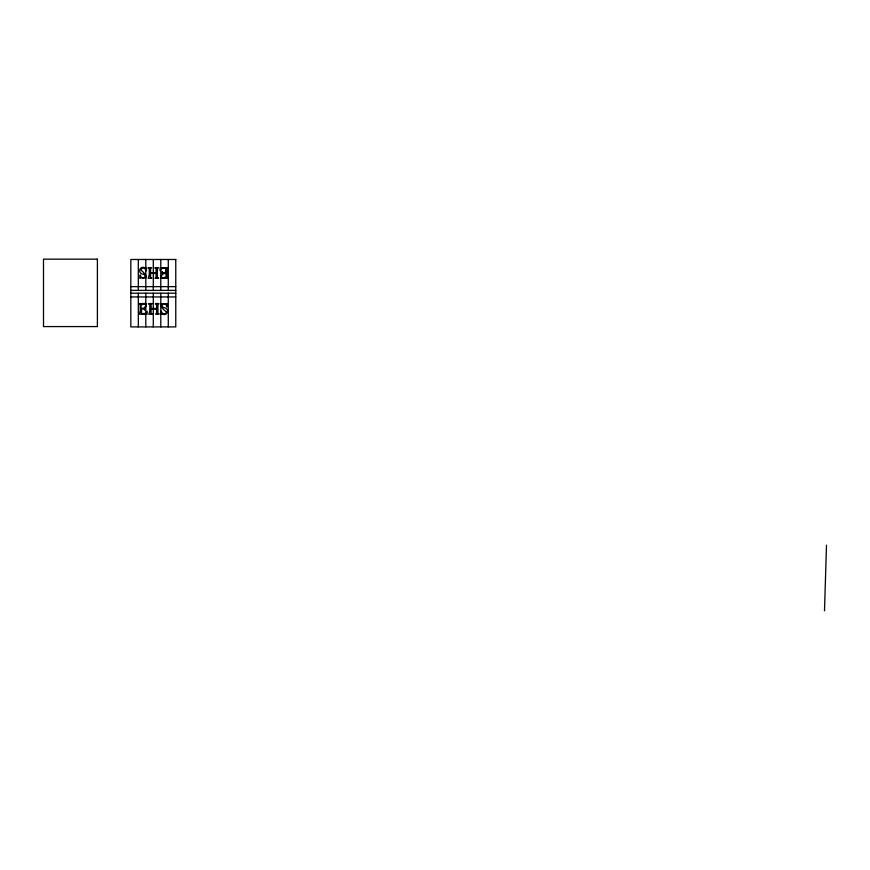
<?xml version="1.0" encoding="UTF-8"?>
<svg xmlns="http://www.w3.org/2000/svg" width="870" height="870" viewBox="0 0 870 870"><rect width="100%" height="100%" fill="white"/><g stroke="black" fill="none" stroke-linecap="round" stroke-linejoin="round"><path stroke-width="1.3" d="M824.499 610.838L826.5 545.207M130.826 286.643L175.773 286.643M130.826 290.384L175.773 290.384M130.826 293.19L175.773 293.19M130.826 296.942L175.773 296.942M168.28 259.477L168.28 290.384M168.28 293.19L168.28 326.902M160.787 259.477L160.787 290.384M160.787 293.19L160.787 326.902M153.294 259.477L153.294 290.384M153.294 293.19L153.294 326.902M145.801 259.477L145.801 290.384M145.801 293.19L145.801 326.902M138.319 259.477L138.319 290.384M138.319 293.19L138.319 326.902M140.222 311.841L139.156 314.211L147.084 314.211L147.171 311.242L145.388 313.461L141.505 313.646L141.549 308.981L143.931 309.024L145.007 310.275L145.007 307.077L144.333 307.077L144.442 308.382L141.549 308.371C138.787 304.163 145.997 302.129 146.117 306.229L146.541 303.565L139.156 303.565L139.156 304.239L140.266 304.174L140.222 311.841M149.77 311.841L148.705 314.211L152.163 314.211L152.163 313.537L151.054 313.602L151.097 309.133L156.6 309.067L156.567 312.928L155.534 314.211L158.992 314.211L158.992 313.537L157.883 313.602L157.959 304.859L158.992 303.565L155.534 303.565L155.534 304.239L156.643 304.174L156.6 308.458L151.097 308.458L151.13 304.859L152.163 303.565L148.705 303.565L148.705 304.239L149.814 304.174L149.77 311.841M149.249 275.921L148.183 278.291L151.641 278.291L151.641 277.628L150.532 277.682L150.586 273.408L156.078 273.408L156.045 276.997L155.023 278.291L158.47 278.291L158.47 277.628L157.361 277.682L157.448 268.939L158.47 267.666L155.023 267.666L155.023 268.341L156.121 268.275L156.078 272.734L150.586 272.799L150.608 268.939L151.641 267.666L148.183 267.666L148.183 268.341L149.292 268.275L149.249 275.921M166.996 268.939L166.909 277.682L168.019 277.628L168.019 278.291L160.635 278.291L161.07 275.638C161.178 279.716 168.388 277.693 165.626 273.495L162.744 273.484L162.842 274.789L162.168 274.789L162.168 271.603L163.245 272.843L165.626 272.886L165.67 268.232L161.787 268.417L160.004 270.624L160.102 267.666L168.019 267.666L166.996 268.939M140.679 269.537C143.485 272.734 152.163 279.803 140.635 277.758L139.907 278.411L139.907 275.072L140.461 275.072C140.059 279.727 148.074 277.443 143.952 274.376C136.546 273.865 139.809 264.339 145.638 268.199L146.356 267.547L146.454 270.777L145.856 270.777C146.062 268.069 141.516 266.916 140.679 269.537M166.54 311.917C166.311 314.973 161.037 314.016 161.331 311.09L160.722 311.09L160.819 314.331L161.537 313.678C167.366 317.539 170.629 308.002 163.234 307.491C159.101 304.413 167.116 302.129 166.714 306.784L167.268 306.784L167.268 303.445L166.54 304.098C156.198 301.749 162.233 309.144 166.54 311.917M97.396 259.162L43.5 259.162L43.5 326.576L97.396 326.576L97.396 259.162M175.773 259.477L130.826 259.477L130.826 326.902L175.773 326.902L175.773 259.477"/></g></svg>
